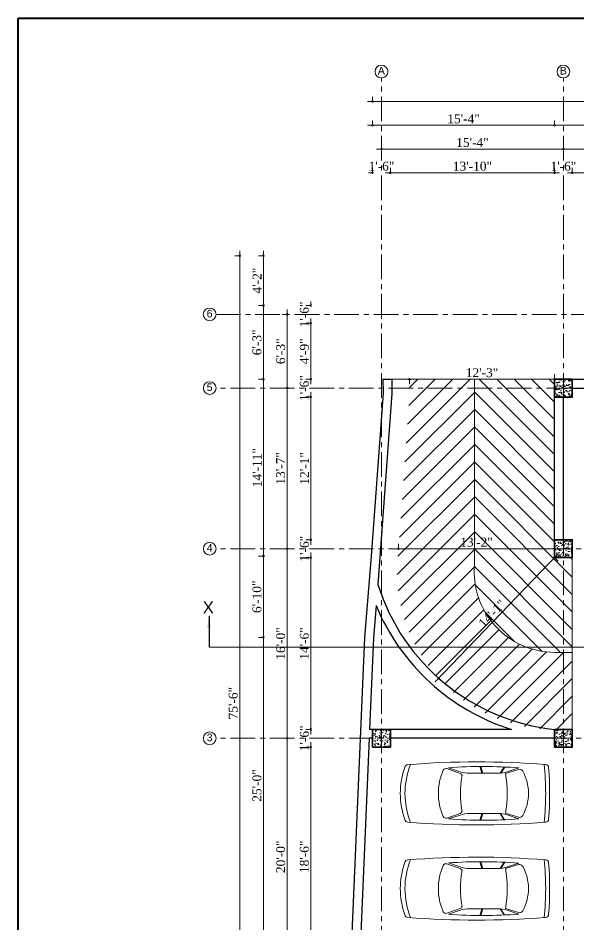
# Model space of a CAD drawing. Header units: inches. Extents: x 5223 to 201172, y -52570 to -12314.
# Drawn here: x 193532 to 194100, y -52070 to -51152 of the extents above; entities that cross this region are included whole.
import ezdxf

# ---------------------------------------------------------------- set-up
doc = ezdxf.new("R2010")
doc.units = ezdxf.units.IN
doc.header["$LTSCALE"] = 20
doc.header["$MEASUREMENT"] = 0
doc.header["$PDMODE"] = 98
doc.linetypes.add('CENTER', pattern=[2, 1.25, -0.25, 0.25, -0.25])
for name, color, linetype, lineweight in [('border', 242, 'Continuous', 40), ('CL', 252, 'CENTER', 5), ('column', 1, 'Continuous', 35), ('D-DIM', 5, 'Continuous', 13), ('Dim', 7, 'Continuous', 9), ('Dimention', 77, 'Continuous', 9), ('ELE 0.9', 252, 'Continuous', 9), ('FIXT', 34, 'Continuous', 5), ('ha', 253, 'Continuous', 5), ('hatch tile', 253, 'Continuous', 0), ('leader lines', 191, 'Continuous', 9), ('stairs', 6, 'Continuous', 9), ('text', 247, 'Continuous', 13), ('Wall', 7, 'Continuous', 30)]:
    doc.layers.add(name, color=color, linetype=linetype, lineweight=lineweight)
doc.styles.get("Standard").update_dxf_attribs({"font": 'ARIALN.TTF'})
doc.styles.add('Times', font='times.ttf')
doc.dimstyles.new('D100', dxfattribs={"dimtxt": 8, "dimasz": 9, "dimexe": 5, "dimexo": 5, "dimgap": 2, "dimtad": 1, "dimdec": 0, "dimzin": 3, "dimdsep": 46, "dimlunit": 4, "dimtxsty": 'Times', "dimblk": 'DOTSMALL', "dimcen": 0.09, "dimdle": 5, "dimaunit": 1, "dimadec": 3, "dimazin": 0, "dimtfac": 1, "dimtdec": 0, "dimtix": 1, "dimtofl": 0, "dimtmove": 1, "dimatfit": 0, "dimfxl": 1, "dimtolj": 1, "dimtzin": 0, "dimarcsym": 0})
doc.dimstyles.get("Standard").update_dxf_attribs({"dimtxt": 12, "dimasz": 9, "dimexe": 6, "dimexo": 12, "dimgap": 0.09, "dimtad": 0, "dimdec": 0, "dimzin": 0, "dimdsep": 46, "dimlunit": 4, "dimtxsty": 'Standard', "dimcen": 3, "dimadec": 0, "dimazin": 0, "dimtfac": 1, "dimtdec": 0, "dimtofl": 0, "dimtmove": 0, "dimatfit": 3, "dimfxl": 1, "dimtolj": 1, "dimtzin": 0, "dimarcsym": 0})

# ---------------------------------------------------------------- blocks, each defined once
blk = doc.blocks.new('COL')
at = {"layer": 'ELE 0.9'}
h = blk.add_hatch(dxfattribs=at)
h.set_pattern_fill('AR-CONC', color=256, style=0)
h.set_pattern_definition([(50, (0, 0), (7.17260183, -0.62752135), [0.75, -8.25]), (355, (0, 0), (-1.38751334, 7.52192134), [0.6, -6.6]), (100.4514, (0.598, -0.052), (5.78509382, 6.89439542), [0.6374019, -7.01142112]), (46.1842, (0, 2), (10.6724105, -1.65519014), [1.125, -12.375]), (96.6356, (0.889, 1.862), (9.34662706, 9.7411787), [0.9561029, -10.51713]), (351.1842, (0, 2), (9.34661945, 9.741186), [0.9, -9.9]), (21, (1, 1.5), (5.96907052, -4.0261889), [0.75, -8.25]), (326, (1, 1.5), (2.43315332, 7.25150045), [0.6, -6.6]), (71.4514, (1.4974, 1.1645), (8.4022263, 3.22530497), [0.6374019, -7.01142112]), (37.5, (0, 0), (0.121598553, 3.32893854), [0, -6.52, 0, -6.7, 0, -6.625]), (7.5, (0, 0), (2.630695374, 3.94411712), [0, -3.82, 0, -6.37, 0, -2.525]), (327.5, (-2.23, 0), (5.33822436, -0.225548717), [0, -2.5, 0, -7.8, 0, -10.35]), (317.5, (-3.23, 0), (5.8318617, 1.00104982), [0, -3.25, 0, -5.18, 0, -7.35])])
h.paths.add_polyline_path([(151149.68, -27522.26), (151149.68, -27540.26), (151167.68, -27540.26), (151167.68, -27522.26)])
at = {"layer": 'column'}
blk.add_lwpolyline([(151149.68, -27522.26), (151167.68, -27522.26), (151167.68, -27540.26)], dxfattribs=at)
blk.add_lwpolyline([(151149.68, -27522.26), (151167.68, -27522.26), (151167.68, -27540.26), (151149.68, -27540.26)], close=True, dxfattribs=at)
blk = doc.blocks.new('mb-xecon4')
for p, q in [((1802, 601), (1404, 743)), ((1804, 651), (1455, 770)), ((2089, 604), (2940, 604)), ((2455, 604), (2392, 809)), ((2488, 604), (2425, 809)), ((3010, 607), (3132, 793)), ((3023, 608), (3144, 793)), ((3166, 599), (3560, 720)), ((3218, 649), (3570, 765)), ((1802, -605), (1404, -747)), ((1804, -655), (1455, -774)), ((2089, -608), (2940, -608)), ((2455, -608), (2392, -813)), ((2488, -608), (2425, -813)), ((3010, -611), (3132, -797)), ((3026, -612), (3146, -796)), ((3166, -603), (3560, -724)), ((3218, -653), (3570, -769))]:
    blk.add_line(p, q)
for centre, radius, start, end in [((231, 770), 98.5, 94.7676, 167.5073), ((2500, -2), 2359, 158.1738, 201.7093), ((2308, -25730), 26679, 85.545, 94.4823), ((-4522, 6), 8903, 354.3356, 5.5832), ((4373, 771), 98.5, 4.3031, 85.2614), ((2380, 0), 2380, 160.5862, 199.4138), ((2872, -2), 1726, 156.1789, 203.8211), ((1374, 659), 88.7, 70.353, 156.1789), ((2482, -12703), 13512, 85.3789, 94.3571), ((1772, 518), 88.7, 349.1015, 70.353), ((2089, 1491), 887, 251.2286, 270), ((2940, 1491), 887, 270, 288.2564), ((147, -2), 3078, 348.7342, 11.2658), ((3593, 614), 111, 28.9569, 107.0145), ((2479, -2), 1383, 331.0431, 28.9569), ((-5871, 0), 10371, 355.6969, 4.3031), ((4469, -2), 2658, 169.1015, 190.8985), ((1772, -521), 88.7, 289.647, 10.8985), ((231, -770), 98.5, 192.4927, 265.2324), ((1374, -663), 88.7, 203.8211, 289.647), ((2482, 12699), 13512, 265.6429, 274.6211), ((2089, -1495), 887, 90, 108.7714), ((2940, -1495), 887, 71.7436, 90), ((3593, -618), 111, 252.9855, 331.0431), ((4373, -771), 98.5, 274.7386, 355.6969), ((2308, 25730), 26679, 265.5177, 274.455)]:
    blk.add_arc(centre, radius, start, end)
blk = doc.blocks.new('car')
at = {"layer": 'FIXT', "lineweight": 0, "xscale": 0.03360000000702712, "yscale": 0.03360000000702712, "zscale": 0.03360000000702712, "rotation": 270}
blk.add_blockref('mb-xecon4', (192901.68, -51417.7), dxfattribs=at)
blk = doc.blocks.new('_DotSmall')
at = {"layer": 'Dimention', "color": 0, "const_width": 0.5}
blk.add_lwpolyline([(-0.0625, 0, 1), (0.0625, 0, 1)], format="xyb", close=True, dxfattribs=at)
blk = doc.blocks.new('*D32')
at = {"layer": 'Defpoints', "color": 0, "transparency": 16777216}
for p in [(193928.71, -51517.2), (194075.58, -51517.34), (194075.58, -51517.34)]:
    blk.add_point(p, dxfattribs=at)
at = {"layer": 'Dim', "color": 0, "lineweight": 5, "transparency": 16777216}
for p, q in [((194075.58, -51517.34), (194075.58, -51512.34)), ((193923.71, -51517.34), (194080.58, -51517.34)), ((193928.71, -51517.34), (193928.71, -51522.34))]:
    blk.add_line(p, q, dxfattribs=at)
at = {"layer": 'Dim', "color": 0, "lineweight": 5, "transparency": 16777216, "xscale": 4, "yscale": 4, "zscale": 4, "rotation": 180}
blk.add_blockref('_DotSmall', (193928.71, -51517.34), dxfattribs=at)
at = {"layer": 'Dim', "color": 0, "lineweight": 5, "transparency": 16777216, "xscale": 4, "yscale": 4, "zscale": 4}
blk.add_blockref('_DotSmall', (194075.58, -51517.34), dxfattribs=at)
at = {"layer": 'Dim', "color": 0, "transparency": 16777216, "insert": (194002.15, -51510.77), "char_height": 9, "attachment_point": 5, "style": 'Times'}
blk.add_mtext('\\A1;12\'-3"', dxfattribs=at)
blk = doc.blocks.new('*D33')
at = {"layer": 'Defpoints', "color": 0, "transparency": 16777216}
for p in [(193917.52, -51688.96), (194075.58, -51688.96), (194075.58, -51688.96)]:
    blk.add_point(p, dxfattribs=at)
at = {"layer": 'Dim', "color": 0, "lineweight": 5, "transparency": 16777216}
for p, q in [((193912.52, -51688.96), (194080.58, -51688.96)), ((193917.52, -51688.96), (193917.52, -51683.96)), ((194075.58, -51688.96), (194075.58, -51683.96))]:
    blk.add_line(p, q, dxfattribs=at)
at = {"layer": 'Dim', "color": 0, "lineweight": 5, "transparency": 16777216, "xscale": 4, "yscale": 4, "zscale": 4, "rotation": 180}
blk.add_blockref('_DotSmall', (193917.52, -51688.96), dxfattribs=at)
at = {"layer": 'Dim', "color": 0, "lineweight": 5, "transparency": 16777216, "xscale": 4, "yscale": 4, "zscale": 4}
blk.add_blockref('_DotSmall', (194075.58, -51688.96), dxfattribs=at)
at = {"layer": 'Dim', "color": 0, "transparency": 16777216, "insert": (193996.55, -51682.38), "char_height": 9, "attachment_point": 5, "style": 'Times'}
blk.add_mtext('\\A1;13\'-2"', dxfattribs=at)
blk = doc.blocks.new('*D34')
at = {"layer": 'Defpoints', "color": 0, "transparency": 16777216}
for p in [(194075.58, -51697.96), (193958.24, -51820.08), (193958.24, -51820.08)]:
    blk.add_point(p, dxfattribs=at)
at = {"layer": 'Dim', "color": 0, "lineweight": 5, "transparency": 16777216}
for p, q in [((194079.04, -51694.36), (193954.78, -51823.68)), ((194075.58, -51697.96), (194079.18, -51701.43)), ((193958.24, -51820.08), (193954.64, -51816.61))]:
    blk.add_line(p, q, dxfattribs=at)
at = {"layer": 'Dim', "color": 0, "lineweight": 5, "transparency": 16777216, "xscale": 4, "yscale": 4, "zscale": 4}
for p, rotation in [((194075.58, -51697.96), 46.14386882343181), ((193958.24, -51820.08), 226.1438688234318)]:
    blk.add_blockref('_DotSmall', p, dxfattribs=dict(at, rotation=rotation))
at = {"layer": 'Dim', "color": 0, "transparency": 16777216, "insert": (194012.22, -51754.52), "char_height": 9, "attachment_point": 5, "rotation": 46.14387, "style": 'Times'}
blk.add_mtext('\\A1;14\'-1"', dxfattribs=at)
blk = doc.blocks.new('*D321')
at = {"layer": 'Defpoints', "color": 0, "transparency": 16777216}
for p in [(193891.33, -51236.26), (195147.14, -51236.26), (195147.14, -51236.26)]:
    blk.add_point(p, dxfattribs=at)
at = {"layer": 'Dim', "color": 0, "lineweight": 5, "transparency": 16777216}
for p, q in [((193886.33, -51236.26), (195152.14, -51236.26)), ((193891.33, -51236.26), (193891.33, -51231.26)), ((195147.14, -51236.26), (195147.14, -51231.26))]:
    blk.add_line(p, q, dxfattribs=at)
at = {"layer": 'Dim', "color": 0, "lineweight": 5, "transparency": 16777216, "xscale": 4, "yscale": 4, "zscale": 4, "rotation": 180}
blk.add_blockref('_DotSmall', (193891.33, -51236.26), dxfattribs=at)
at = {"layer": 'Dim', "color": 0, "lineweight": 5, "transparency": 16777216, "xscale": 4, "yscale": 4, "zscale": 4}
blk.add_blockref('_DotSmall', (195147.14, -51236.26), dxfattribs=at)
at = {"layer": 'Dim', "color": 0, "transparency": 16777216, "insert": (194519.24, -51229.68), "char_height": 9, "attachment_point": 5, "style": 'Times'}
blk.add_mtext('\\A1;104\'-8"', dxfattribs=at)
blk = doc.blocks.new('*D322')
at = {"layer": 'Defpoints', "color": 0, "transparency": 16777216}
for p in [(193756.85, -51392.26), (193756.85, -52298.46), (193756.85, -52298.46)]:
    blk.add_point(p, dxfattribs=at)
at = {"layer": 'Dim', "color": 0, "lineweight": 5, "transparency": 16777216}
for p, q in [((193756.85, -51392.26), (193751.85, -51392.26)), ((193756.85, -51387.26), (193756.85, -52303.46)), ((193756.85, -52298.46), (193751.85, -52298.46))]:
    blk.add_line(p, q, dxfattribs=at)
at = {"layer": 'Dim', "color": 0, "lineweight": 5, "transparency": 16777216, "xscale": 4, "yscale": 4, "zscale": 4}
for p, rotation in [((193756.85, -51392.26), 90), ((193756.85, -52298.46), 270)]:
    blk.add_blockref('_DotSmall', p, dxfattribs=dict(at, rotation=rotation))
at = {"layer": 'Dim', "color": 0, "transparency": 16777216, "insert": (193750.26, -51845.36), "char_height": 9, "attachment_point": 5, "rotation": 90, "style": 'Times'}
blk.add_mtext('\\A1;75\'-6"', dxfattribs=at)
blk = doc.blocks.new('*D273')
at = {"layer": 'Defpoints', "color": 0, "transparency": 16777216}
for p in [(194075.58, -51308.26), (194093.58, -51308.26), (194093.58, -51308.26)]:
    blk.add_point(p, dxfattribs=at)
at = {"layer": 'Dim', "color": 0, "lineweight": 5, "transparency": 16777216}
for p, q in [((194075.58, -51308.26), (194075.58, -51303.26)), ((194093.58, -51308.26), (194093.58, -51303.26)), ((194075.58, -51308.26), (194071.58, -51308.26)), ((194093.58, -51308.26), (194097.58, -51308.26))]:
    blk.add_line(p, q, dxfattribs=at)
at = {"layer": 'Dim', "color": 0, "lineweight": 5, "transparency": 16777216, "xscale": 4, "yscale": 4, "zscale": 4}
blk.add_blockref('_DotSmall', (194075.58, -51308.26), dxfattribs=at)
at = {"layer": 'Dim', "color": 0, "lineweight": 5, "transparency": 16777216, "xscale": 4, "yscale": 4, "zscale": 4, "rotation": 180}
blk.add_blockref('_DotSmall', (194093.58, -51308.26), dxfattribs=at)
at = {"layer": 'Dim', "color": 0, "transparency": 16777216, "insert": (194084.58, -51301.68), "char_height": 9, "attachment_point": 5, "style": 'Times'}
blk.add_mtext('\\A1;1\'-6"', dxfattribs=at)
blk = doc.blocks.new('*D274')
at = {"layer": 'Defpoints', "color": 0, "transparency": 16777216}
for p in [(194093.58, -51308.26), (194255.58, -51308.26), (194255.58, -51308.26)]:
    blk.add_point(p, dxfattribs=at)
at = {"layer": 'Dim', "color": 0, "lineweight": 5, "transparency": 16777216}
for p, q in [((194093.58, -51308.26), (194093.58, -51303.26)), ((194255.58, -51308.26), (194255.58, -51303.26)), ((194088.58, -51308.26), (194260.58, -51308.26))]:
    blk.add_line(p, q, dxfattribs=at)
at = {"layer": 'Dim', "color": 0, "lineweight": 5, "transparency": 16777216, "xscale": 4, "yscale": 4, "zscale": 4, "rotation": 180}
blk.add_blockref('_DotSmall', (194093.58, -51308.26), dxfattribs=at)
at = {"layer": 'Dim', "color": 0, "lineweight": 5, "transparency": 16777216, "xscale": 4, "yscale": 4, "zscale": 4}
blk.add_blockref('_DotSmall', (194255.58, -51308.26), dxfattribs=at)
at = {"layer": 'Dim', "color": 0, "transparency": 16777216, "insert": (194174.58, -51301.68), "char_height": 9, "attachment_point": 5, "style": 'Times'}
blk.add_mtext('\\A1;13\'-6"', dxfattribs=at)
blk = doc.blocks.new('*D282')
at = {"layer": 'Defpoints', "color": 0, "transparency": 16777216}
for p in [(194084.58, -51284.26), (194264.54, -51284.26), (194264.54, -51284.26)]:
    blk.add_point(p, dxfattribs=at)
at = {"layer": 'Dim', "color": 0, "lineweight": 5, "transparency": 16777216}
for p, q in [((194079.58, -51284.26), (194269.54, -51284.26)), ((194084.58, -51284.26), (194084.58, -51279.26)), ((194264.54, -51284.26), (194264.54, -51279.26))]:
    blk.add_line(p, q, dxfattribs=at)
at = {"layer": 'Dim', "color": 0, "lineweight": 5, "transparency": 16777216, "xscale": 4, "yscale": 4, "zscale": 4, "rotation": 180}
blk.add_blockref('_DotSmall', (194084.58, -51284.26), dxfattribs=at)
at = {"layer": 'Dim', "color": 0, "lineweight": 5, "transparency": 16777216, "xscale": 4, "yscale": 4, "zscale": 4}
blk.add_blockref('_DotSmall', (194264.54, -51284.26), dxfattribs=at)
at = {"layer": 'Dim', "color": 0, "transparency": 16777216, "insert": (194174.56, -51277.68), "char_height": 9, "attachment_point": 5, "style": 'Times'}
blk.add_mtext('\\A1;15\'-0"', dxfattribs=at)
blk = doc.blocks.new('*D286')
at = {"layer": 'Defpoints', "color": 0, "transparency": 16777216}
for p in [(193891.33, -51260.26), (194075.58, -51260.26), (194075.58, -51260.26)]:
    blk.add_point(p, dxfattribs=at)
at = {"layer": 'Dim', "color": 0, "lineweight": 5, "transparency": 16777216}
for p, q in [((193891.33, -51260.26), (193891.33, -51255.26)), ((194075.58, -51260.26), (194075.58, -51255.26)), ((193886.33, -51260.26), (194080.58, -51260.26))]:
    blk.add_line(p, q, dxfattribs=at)
at = {"layer": 'Dim', "color": 0, "lineweight": 5, "transparency": 16777216, "xscale": 4, "yscale": 4, "zscale": 4, "rotation": 180}
blk.add_blockref('_DotSmall', (193891.33, -51260.26), dxfattribs=at)
at = {"layer": 'Dim', "color": 0, "lineweight": 5, "transparency": 16777216, "xscale": 4, "yscale": 4, "zscale": 4}
blk.add_blockref('_DotSmall', (194075.58, -51260.26), dxfattribs=at)
at = {"layer": 'Dim', "color": 0, "transparency": 16777216, "insert": (193983.45, -51253.68), "char_height": 9, "attachment_point": 5, "style": 'Times'}
blk.add_mtext('\\A1;15\'-4"', dxfattribs=at)
blk = doc.blocks.new('*D287')
at = {"layer": 'Defpoints', "color": 0, "transparency": 16777216}
for p in [(194075.58, -51260.26), (194459.58, -51260.26), (194459.58, -51260.26)]:
    blk.add_point(p, dxfattribs=at)
at = {"layer": 'Dim', "color": 0, "lineweight": 5, "transparency": 16777216}
for p, q in [((194075.58, -51260.26), (194075.58, -51255.26)), ((194459.58, -51260.26), (194459.58, -51255.26)), ((194070.58, -51260.26), (194464.58, -51260.26))]:
    blk.add_line(p, q, dxfattribs=at)
at = {"layer": 'Dim', "color": 0, "lineweight": 5, "transparency": 16777216, "xscale": 4, "yscale": 4, "zscale": 4, "rotation": 180}
blk.add_blockref('_DotSmall', (194075.58, -51260.26), dxfattribs=at)
at = {"layer": 'Dim', "color": 0, "lineweight": 5, "transparency": 16777216, "xscale": 4, "yscale": 4, "zscale": 4}
blk.add_blockref('_DotSmall', (194459.58, -51260.26), dxfattribs=at)
at = {"layer": 'Dim', "color": 0, "transparency": 16777216, "insert": (194267.58, -51253.68), "char_height": 9, "attachment_point": 5, "style": 'Times'}
blk.add_mtext('\\A1;32\'-0"', dxfattribs=at)
blk = doc.blocks.new('*D292')
at = {"layer": 'Defpoints', "color": 0, "transparency": 16777216}
for p in [(193828.85, -51889.96), (193828.85, -51889.96), (193828.85, -52111.96)]:
    blk.add_point(p, dxfattribs=at)
at = {"layer": 'Dim', "color": 0, "lineweight": 5, "transparency": 16777216}
for p, q in [((193828.85, -51889.96), (193823.85, -51889.96)), ((193828.85, -52116.96), (193828.85, -51884.96)), ((193828.85, -52111.96), (193823.85, -52111.96))]:
    blk.add_line(p, q, dxfattribs=at)
at = {"layer": 'Dim', "color": 0, "lineweight": 5, "transparency": 16777216, "xscale": 4, "yscale": 4, "zscale": 4}
for p, rotation in [((193828.85, -51889.96), 90), ((193828.85, -52111.96), 270)]:
    blk.add_blockref('_DotSmall', p, dxfattribs=dict(at, rotation=rotation))
at = {"layer": 'Dim', "color": 0, "transparency": 16777216, "insert": (193822.28, -52000.96), "char_height": 9, "attachment_point": 5, "rotation": 90, "style": 'Times'}
blk.add_mtext('\\A1;18\'-6"', dxfattribs=at)
blk = doc.blocks.new('*D293')
at = {"layer": 'Defpoints', "color": 0, "transparency": 16777216}
for p in [(193828.85, -51871.96), (193828.85, -51871.96), (193828.85, -51889.96)]:
    blk.add_point(p, dxfattribs=at)
at = {"layer": 'Dim', "color": 0, "lineweight": 5, "transparency": 16777216}
for p, q in [((193828.85, -51871.96), (193823.85, -51871.96)), ((193828.85, -51871.96), (193828.85, -51867.96)), ((193828.85, -51889.96), (193823.85, -51889.96)), ((193828.85, -51889.96), (193828.85, -51893.96))]:
    blk.add_line(p, q, dxfattribs=at)
at = {"layer": 'Dim', "color": 0, "lineweight": 5, "transparency": 16777216, "xscale": 4, "yscale": 4, "zscale": 4}
for p, rotation in [((193828.85, -51871.96), 270), ((193828.85, -51889.96), 90)]:
    blk.add_blockref('_DotSmall', p, dxfattribs=dict(at, rotation=rotation))
at = {"layer": 'Dim', "color": 0, "transparency": 16777216, "insert": (193822.28, -51880.96), "char_height": 9, "attachment_point": 5, "rotation": 90, "style": 'Times'}
blk.add_mtext('\\A1;1\'-6"', dxfattribs=at)
blk = doc.blocks.new('*D294')
at = {"layer": 'Defpoints', "color": 0, "transparency": 16777216}
for p in [(193828.85, -51697.96), (193828.85, -51697.96), (193828.85, -51871.96)]:
    blk.add_point(p, dxfattribs=at)
at = {"layer": 'Dim', "color": 0, "lineweight": 5, "transparency": 16777216}
for p, q in [((193828.85, -51697.96), (193823.85, -51697.96)), ((193828.85, -51876.96), (193828.85, -51692.96)), ((193828.85, -51871.96), (193823.85, -51871.96))]:
    blk.add_line(p, q, dxfattribs=at)
at = {"layer": 'Dim', "color": 0, "lineweight": 5, "transparency": 16777216, "xscale": 4, "yscale": 4, "zscale": 4}
for p, rotation in [((193828.85, -51697.96), 90), ((193828.85, -51871.96), 270)]:
    blk.add_blockref('_DotSmall', p, dxfattribs=dict(at, rotation=rotation))
at = {"layer": 'Dim', "color": 0, "transparency": 16777216, "insert": (193822.28, -51784.96), "char_height": 9, "attachment_point": 5, "rotation": 90, "style": 'Times'}
blk.add_mtext('\\A1;14\'-6"', dxfattribs=at)
blk = doc.blocks.new('*D295')
at = {"layer": 'Defpoints', "color": 0, "transparency": 16777216}
for p in [(193828.85, -51679.96), (193828.85, -51679.96), (193828.85, -51697.96)]:
    blk.add_point(p, dxfattribs=at)
at = {"layer": 'Dim', "color": 0, "lineweight": 5, "transparency": 16777216}
for p, q in [((193828.85, -51679.96), (193828.85, -51675.96)), ((193828.85, -51679.96), (193823.85, -51679.96)), ((193828.85, -51697.96), (193823.85, -51697.96)), ((193828.85, -51697.96), (193828.85, -51701.96))]:
    blk.add_line(p, q, dxfattribs=at)
at = {"layer": 'Dim', "color": 0, "lineweight": 5, "transparency": 16777216, "xscale": 4, "yscale": 4, "zscale": 4}
for p, rotation in [((193828.85, -51679.96), 270), ((193828.85, -51697.96), 90)]:
    blk.add_blockref('_DotSmall', p, dxfattribs=dict(at, rotation=rotation))
at = {"layer": 'Dim', "color": 0, "transparency": 16777216, "insert": (193822.28, -51688.96), "char_height": 9, "attachment_point": 5, "rotation": 90, "style": 'Times'}
blk.add_mtext('\\A1;1\'-6"', dxfattribs=at)
blk = doc.blocks.new('*D296')
at = {"layer": 'Defpoints', "color": 0, "transparency": 16777216}
for p in [(193828.85, -51535.34), (193828.85, -51535.34), (193828.85, -51679.96)]:
    blk.add_point(p, dxfattribs=at)
at = {"layer": 'Dim', "color": 0, "lineweight": 5, "transparency": 16777216}
for p, q in [((193828.85, -51684.96), (193828.85, -51530.34)), ((193828.85, -51535.34), (193823.85, -51535.34)), ((193828.85, -51679.96), (193823.85, -51679.96))]:
    blk.add_line(p, q, dxfattribs=at)
at = {"layer": 'Dim', "color": 0, "lineweight": 5, "transparency": 16777216, "xscale": 4, "yscale": 4, "zscale": 4}
for p, rotation in [((193828.85, -51535.34), 90), ((193828.85, -51679.96), 270)]:
    blk.add_blockref('_DotSmall', p, dxfattribs=dict(at, rotation=rotation))
at = {"layer": 'Dim', "color": 0, "transparency": 16777216, "insert": (193822.35, -51607.65), "char_height": 9, "attachment_point": 5, "rotation": 90, "style": 'Times'}
blk.add_mtext('\\A1;12\'-1"', dxfattribs=at)
blk = doc.blocks.new('*D297')
at = {"layer": 'Defpoints', "color": 0, "transparency": 16777216}
for p in [(193828.85, -51517.34), (193828.85, -51517.34), (193828.85, -51535.34)]:
    blk.add_point(p, dxfattribs=at)
at = {"layer": 'Dim', "color": 0, "lineweight": 5, "transparency": 16777216}
for p, q in [((193828.85, -51517.34), (193828.85, -51513.34)), ((193828.85, -51517.34), (193823.85, -51517.34)), ((193828.85, -51535.34), (193823.85, -51535.34)), ((193828.85, -51535.34), (193828.85, -51539.34))]:
    blk.add_line(p, q, dxfattribs=at)
at = {"layer": 'Dim', "color": 0, "lineweight": 5, "transparency": 16777216, "xscale": 4, "yscale": 4, "zscale": 4}
for p, rotation in [((193828.85, -51517.34), 270), ((193828.85, -51535.34), 90)]:
    blk.add_blockref('_DotSmall', p, dxfattribs=dict(at, rotation=rotation))
at = {"layer": 'Dim', "color": 0, "transparency": 16777216, "insert": (193822.28, -51526.34), "char_height": 9, "attachment_point": 5, "rotation": 90, "style": 'Times'}
blk.add_mtext('\\A1;1\'-6"', dxfattribs=at)
blk = doc.blocks.new('*D298')
at = {"layer": 'Defpoints', "color": 0, "transparency": 16777216}
for p in [(193828.85, -51460.72), (193828.85, -51460.72), (193828.85, -51517.34)]:
    blk.add_point(p, dxfattribs=at)
at = {"layer": 'Dim', "color": 0, "lineweight": 5, "transparency": 16777216}
for p, q in [((193828.85, -51522.34), (193828.85, -51455.72)), ((193828.85, -51460.72), (193823.85, -51460.72)), ((193828.85, -51517.34), (193823.85, -51517.34))]:
    blk.add_line(p, q, dxfattribs=at)
at = {"layer": 'Dim', "color": 0, "lineweight": 5, "transparency": 16777216, "xscale": 4, "yscale": 4, "zscale": 4}
for p, rotation in [((193828.85, -51460.72), 90), ((193828.85, -51517.34), 270)]:
    blk.add_blockref('_DotSmall', p, dxfattribs=dict(at, rotation=rotation))
at = {"layer": 'Dim', "color": 0, "transparency": 16777216, "insert": (193822.26, -51489.03), "char_height": 9, "attachment_point": 5, "rotation": 90, "style": 'Times'}
blk.add_mtext('\\A1;4\'-9"', dxfattribs=at)
blk = doc.blocks.new('*D299')
at = {"layer": 'Defpoints', "color": 0, "transparency": 16777216}
for p in [(193828.85, -51442.72), (193828.85, -51442.72), (193828.85, -51460.72)]:
    blk.add_point(p, dxfattribs=at)
at = {"layer": 'Dim', "color": 0, "lineweight": 5, "transparency": 16777216}
for p, q in [((193828.85, -51442.72), (193828.85, -51438.72)), ((193828.85, -51442.72), (193823.85, -51442.72)), ((193828.85, -51460.72), (193823.85, -51460.72)), ((193828.85, -51460.72), (193828.85, -51464.72))]:
    blk.add_line(p, q, dxfattribs=at)
at = {"layer": 'Dim', "color": 0, "lineweight": 5, "transparency": 16777216, "xscale": 4, "yscale": 4, "zscale": 4}
for p, rotation in [((193828.85, -51442.72), 270), ((193828.85, -51460.72), 90)]:
    blk.add_blockref('_DotSmall', p, dxfattribs=dict(at, rotation=rotation))
at = {"layer": 'Dim', "color": 0, "transparency": 16777216, "insert": (193822.28, -51451.72), "char_height": 9, "attachment_point": 5, "rotation": 90, "style": 'Times'}
blk.add_mtext('\\A1;1\'-6"', dxfattribs=at)
blk = doc.blocks.new('*D300')
at = {"layer": 'Defpoints', "color": 0, "transparency": 16777216}
for p in [(193804.85, -51451.72), (193804.85, -51526.34), (193804.85, -51526.34)]:
    blk.add_point(p, dxfattribs=at)
at = {"layer": 'Dim', "color": 0, "lineweight": 5, "transparency": 16777216}
for p, q in [((193804.85, -51446.72), (193804.85, -51531.34)), ((193804.85, -51451.72), (193799.85, -51451.72)), ((193804.85, -51526.34), (193799.85, -51526.34))]:
    blk.add_line(p, q, dxfattribs=at)
at = {"layer": 'Dim', "color": 0, "lineweight": 5, "transparency": 16777216, "xscale": 4, "yscale": 4, "zscale": 4}
for p, rotation in [((193804.85, -51451.72), 90), ((193804.85, -51526.34), 270)]:
    blk.add_blockref('_DotSmall', p, dxfattribs=dict(at, rotation=rotation))
at = {"layer": 'Dim', "color": 0, "transparency": 16777216, "insert": (193798.28, -51489.03), "char_height": 9, "attachment_point": 5, "rotation": 90, "style": 'Times'}
blk.add_mtext('\\A1;6\'-3"', dxfattribs=at)
blk = doc.blocks.new('*D301')
at = {"layer": 'Defpoints', "color": 0, "transparency": 16777216}
for p in [(193804.85, -51526.34), (193804.85, -51688.96), (193804.85, -51688.96)]:
    blk.add_point(p, dxfattribs=at)
at = {"layer": 'Dim', "color": 0, "lineweight": 5, "transparency": 16777216}
for p, q in [((193804.85, -51521.34), (193804.85, -51693.96)), ((193804.85, -51526.34), (193799.85, -51526.34)), ((193804.85, -51688.96), (193799.85, -51688.96))]:
    blk.add_line(p, q, dxfattribs=at)
at = {"layer": 'Dim', "color": 0, "lineweight": 5, "transparency": 16777216, "xscale": 4, "yscale": 4, "zscale": 4}
for p, rotation in [((193804.85, -51526.34), 90), ((193804.85, -51688.96), 270)]:
    blk.add_blockref('_DotSmall', p, dxfattribs=dict(at, rotation=rotation))
at = {"layer": 'Dim', "color": 0, "transparency": 16777216, "insert": (193798.26, -51607.65), "char_height": 9, "attachment_point": 5, "rotation": 90, "style": 'Times'}
blk.add_mtext('\\A1;13\'-7"', dxfattribs=at)
blk = doc.blocks.new('*D302')
at = {"layer": 'Defpoints', "color": 0, "transparency": 16777216}
for p in [(193804.85, -51688.96), (193804.85, -51880.96), (193804.85, -51880.96)]:
    blk.add_point(p, dxfattribs=at)
at = {"layer": 'Dim', "color": 0, "lineweight": 5, "transparency": 16777216}
for p, q in [((193804.85, -51688.96), (193799.85, -51688.96)), ((193804.85, -51683.96), (193804.85, -51885.96)), ((193804.85, -51880.96), (193799.85, -51880.96))]:
    blk.add_line(p, q, dxfattribs=at)
at = {"layer": 'Dim', "color": 0, "lineweight": 5, "transparency": 16777216, "xscale": 4, "yscale": 4, "zscale": 4}
for p, rotation in [((193804.85, -51688.96), 90), ((193804.85, -51880.96), 270)]:
    blk.add_blockref('_DotSmall', p, dxfattribs=dict(at, rotation=rotation))
at = {"layer": 'Dim', "color": 0, "transparency": 16777216, "insert": (193798.28, -51784.96), "char_height": 9, "attachment_point": 5, "rotation": 90, "style": 'Times'}
blk.add_mtext('\\A1;16\'-0"', dxfattribs=at)
blk = doc.blocks.new('*D303')
at = {"layer": 'Defpoints', "color": 0, "transparency": 16777216}
for p in [(193804.85, -51880.96), (193804.85, -52120.96), (193804.85, -52120.96)]:
    blk.add_point(p, dxfattribs=at)
at = {"layer": 'Dim', "color": 0, "lineweight": 5, "transparency": 16777216}
for p, q in [((193804.85, -51880.96), (193799.85, -51880.96)), ((193804.85, -51875.96), (193804.85, -52125.96)), ((193804.85, -52120.96), (193799.85, -52120.96))]:
    blk.add_line(p, q, dxfattribs=at)
at = {"layer": 'Dim', "color": 0, "lineweight": 5, "transparency": 16777216, "xscale": 4, "yscale": 4, "zscale": 4}
for p, rotation in [((193804.85, -51880.96), 90), ((193804.85, -52120.96), 270)]:
    blk.add_blockref('_DotSmall', p, dxfattribs=dict(at, rotation=rotation))
at = {"layer": 'Dim', "color": 0, "transparency": 16777216, "insert": (193798.28, -52000.96), "char_height": 9, "attachment_point": 5, "rotation": 90, "style": 'Times'}
blk.add_mtext('\\A1;20\'-0"', dxfattribs=at)
blk = doc.blocks.new('*D307')
at = {"layer": 'Defpoints', "color": 0, "transparency": 16777216}
for p in [(193780.85, -51778.75), (193780.85, -51778.75), (193780.85, -52078.67)]:
    blk.add_point(p, dxfattribs=at)
at = {"layer": 'Dim', "color": 0, "lineweight": 5, "transparency": 16777216}
for p, q in [((193780.85, -51778.75), (193775.85, -51778.75)), ((193780.85, -52083.67), (193780.85, -51773.75)), ((193780.85, -52078.67), (193775.85, -52078.67))]:
    blk.add_line(p, q, dxfattribs=at)
at = {"layer": 'Dim', "color": 0, "lineweight": 5, "transparency": 16777216, "xscale": 4, "yscale": 4, "zscale": 4}
for p, rotation in [((193780.85, -51778.75), 90), ((193780.85, -52078.67), 270)]:
    blk.add_blockref('_DotSmall', p, dxfattribs=dict(at, rotation=rotation))
at = {"layer": 'Dim', "color": 0, "transparency": 16777216, "insert": (193774.28, -51928.71), "char_height": 9, "attachment_point": 5, "rotation": 90, "style": 'Times'}
blk.add_mtext('\\A1;25\'-0"', dxfattribs=at)
blk = doc.blocks.new('*D308')
at = {"layer": 'Defpoints', "color": 0, "transparency": 16777216}
for p in [(193780.85, -51696.52), (193780.85, -51696.52), (193780.85, -51778.75)]:
    blk.add_point(p, dxfattribs=at)
at = {"layer": 'Dim', "color": 0, "lineweight": 5, "transparency": 16777216}
for p, q in [((193780.85, -51696.52), (193775.85, -51696.52)), ((193780.85, -51783.75), (193780.85, -51691.52)), ((193780.85, -51778.75), (193775.85, -51778.75))]:
    blk.add_line(p, q, dxfattribs=at)
at = {"layer": 'Dim', "color": 0, "lineweight": 5, "transparency": 16777216, "xscale": 4, "yscale": 4, "zscale": 4}
for p, rotation in [((193780.85, -51696.52), 90), ((193780.85, -51778.75), 270)]:
    blk.add_blockref('_DotSmall', p, dxfattribs=dict(at, rotation=rotation))
at = {"layer": 'Dim', "color": 0, "transparency": 16777216, "insert": (193774.28, -51737.63), "char_height": 9, "attachment_point": 5, "rotation": 90, "style": 'Times'}
blk.add_mtext('\\A1;6\'-10"', dxfattribs=at)
blk = doc.blocks.new('*D309')
at = {"layer": 'Defpoints', "color": 0, "transparency": 16777216}
for p in [(193780.85, -51517.34), (193780.85, -51517.34), (193780.85, -51696.52)]:
    blk.add_point(p, dxfattribs=at)
at = {"layer": 'Dim', "color": 0, "lineweight": 5, "transparency": 16777216}
for p, q in [((193780.85, -51701.52), (193780.85, -51512.34)), ((193780.85, -51517.34), (193775.85, -51517.34)), ((193780.85, -51696.52), (193775.85, -51696.52))]:
    blk.add_line(p, q, dxfattribs=at)
at = {"layer": 'Dim', "color": 0, "lineweight": 5, "transparency": 16777216, "xscale": 4, "yscale": 4, "zscale": 4}
for p, rotation in [((193780.85, -51517.34), 90), ((193780.85, -51696.52), 270)]:
    blk.add_blockref('_DotSmall', p, dxfattribs=dict(at, rotation=rotation))
at = {"layer": 'Dim', "color": 0, "transparency": 16777216, "insert": (193774.35, -51606.93), "char_height": 9, "attachment_point": 5, "rotation": 90, "style": 'Times'}
blk.add_mtext('\\A1;14\'-11"', dxfattribs=at)
blk = doc.blocks.new('*D310')
at = {"layer": 'Defpoints', "color": 0, "transparency": 16777216}
for p in [(193780.85, -51442.72), (193780.85, -51442.72), (193780.85, -51517.34)]:
    blk.add_point(p, dxfattribs=at)
at = {"layer": 'Dim', "color": 0, "lineweight": 5, "transparency": 16777216}
for p, q in [((193780.85, -51522.34), (193780.85, -51437.72)), ((193780.85, -51442.72), (193775.85, -51442.72)), ((193780.85, -51517.34), (193775.85, -51517.34))]:
    blk.add_line(p, q, dxfattribs=at)
at = {"layer": 'Dim', "color": 0, "lineweight": 5, "transparency": 16777216, "xscale": 4, "yscale": 4, "zscale": 4}
for p, rotation in [((193780.85, -51442.72), 90), ((193780.85, -51517.34), 270)]:
    blk.add_blockref('_DotSmall', p, dxfattribs=dict(at, rotation=rotation))
at = {"layer": 'Dim', "color": 0, "transparency": 16777216, "insert": (193774.28, -51480.03), "char_height": 9, "attachment_point": 5, "rotation": 90, "style": 'Times'}
blk.add_mtext('\\A1;6\'-3"', dxfattribs=at)
blk = doc.blocks.new('*D311')
at = {"layer": 'Defpoints', "color": 0, "transparency": 16777216}
for p in [(193780.85, -51392.26), (193780.85, -51392.26), (193780.85, -51442.72)]:
    blk.add_point(p, dxfattribs=at)
at = {"layer": 'Dim', "color": 0, "lineweight": 5, "transparency": 16777216}
for p, q in [((193780.85, -51392.26), (193775.85, -51392.26)), ((193780.85, -51447.72), (193780.85, -51387.26)), ((193780.85, -51442.72), (193775.85, -51442.72))]:
    blk.add_line(p, q, dxfattribs=at)
at = {"layer": 'Dim', "color": 0, "lineweight": 5, "transparency": 16777216, "xscale": 4, "yscale": 4, "zscale": 4}
for p, rotation in [((193780.85, -51392.26), 90), ((193780.85, -51442.72), 270)]:
    blk.add_blockref('_DotSmall', p, dxfattribs=dict(at, rotation=rotation))
at = {"layer": 'Dim', "color": 0, "transparency": 16777216, "insert": (193774.35, -51417.49), "char_height": 9, "attachment_point": 5, "rotation": 90, "style": 'Times'}
blk.add_mtext('\\A1;4\'-2"', dxfattribs=at)
blk = doc.blocks.new('*D332')
at = {"layer": 'Defpoints', "color": 0, "transparency": 16777216}
for p in [(193909.33, -51308.26), (193909.33, -51308.26), (194075.58, -51308.26)]:
    blk.add_point(p, dxfattribs=at)
at = {"layer": 'Dim', "color": 0, "lineweight": 5, "transparency": 16777216}
for p, q in [((193909.33, -51308.26), (193909.33, -51303.26)), ((194075.58, -51308.26), (194075.58, -51303.26)), ((194080.58, -51308.26), (193904.33, -51308.26))]:
    blk.add_line(p, q, dxfattribs=at)
at = {"layer": 'Dim', "color": 0, "lineweight": 5, "transparency": 16777216, "xscale": 4, "yscale": 4, "zscale": 4, "rotation": 180}
blk.add_blockref('_DotSmall', (193909.33, -51308.26), dxfattribs=at)
at = {"layer": 'Dim', "color": 0, "lineweight": 5, "transparency": 16777216, "xscale": 4, "yscale": 4, "zscale": 4}
blk.add_blockref('_DotSmall', (194075.58, -51308.26), dxfattribs=at)
at = {"layer": 'Dim', "color": 0, "transparency": 16777216, "insert": (193992.45, -51301.68), "char_height": 9, "attachment_point": 5, "style": 'Times'}
blk.add_mtext('\\A1;13\'-10"', dxfattribs=at)
blk = doc.blocks.new('*D333')
at = {"layer": 'Defpoints', "color": 0, "transparency": 16777216}
for p in [(193891.33, -51308.26), (193891.33, -51308.26), (193909.33, -51308.26)]:
    blk.add_point(p, dxfattribs=at)
at = {"layer": 'Dim', "color": 0, "lineweight": 5, "transparency": 16777216}
for p, q in [((193891.33, -51308.26), (193891.33, -51303.26)), ((193909.33, -51308.26), (193909.33, -51303.26)), ((193891.33, -51308.26), (193887.33, -51308.26)), ((193909.33, -51308.26), (193913.33, -51308.26))]:
    blk.add_line(p, q, dxfattribs=at)
at = {"layer": 'Dim', "color": 0, "lineweight": 5, "transparency": 16777216, "xscale": 4, "yscale": 4, "zscale": 4}
blk.add_blockref('_DotSmall', (193891.33, -51308.26), dxfattribs=at)
at = {"layer": 'Dim', "color": 0, "lineweight": 5, "transparency": 16777216, "xscale": 4, "yscale": 4, "zscale": 4, "rotation": 180}
blk.add_blockref('_DotSmall', (193909.33, -51308.26), dxfattribs=at)
at = {"layer": 'Dim', "color": 0, "transparency": 16777216, "insert": (193900.33, -51301.68), "char_height": 9, "attachment_point": 5, "style": 'Times'}
blk.add_mtext('\\A1;1\'-6"', dxfattribs=at)
blk = doc.blocks.new('*D334')
at = {"layer": 'Defpoints', "color": 0, "transparency": 16777216}
for p in [(193900.33, -51284.26), (193900.33, -51284.26), (194084.58, -51284.26)]:
    blk.add_point(p, dxfattribs=at)
at = {"layer": 'Dim', "color": 0, "lineweight": 5, "transparency": 16777216}
for p, q in [((194089.58, -51284.26), (193895.33, -51284.26)), ((193900.33, -51284.26), (193900.33, -51279.26)), ((194084.58, -51284.26), (194084.58, -51279.26))]:
    blk.add_line(p, q, dxfattribs=at)
at = {"layer": 'Dim', "color": 0, "lineweight": 5, "transparency": 16777216, "xscale": 4, "yscale": 4, "zscale": 4, "rotation": 180}
blk.add_blockref('_DotSmall', (193900.33, -51284.26), dxfattribs=at)
at = {"layer": 'Dim', "color": 0, "lineweight": 5, "transparency": 16777216, "xscale": 4, "yscale": 4, "zscale": 4}
blk.add_blockref('_DotSmall', (194084.58, -51284.26), dxfattribs=at)
at = {"layer": 'Dim', "color": 0, "transparency": 16777216, "insert": (193992.45, -51277.68), "char_height": 9, "attachment_point": 5, "style": 'Times'}
blk.add_mtext('\\A1;15\'-4"', dxfattribs=at)

msp = doc.modelspace()

# ---------------------------------------------------------------- hatches: boundary and pattern name
at = {"layer": 'ha'}
h = msp.add_hatch(dxfattribs=at)
h.set_pattern_fill('ANSI31', color=256, scale=100, style=0)
h.paths.add_polyline_path([(193994.47, -51517.34), (193928.72, -51517.34), (193928.95, -51532.27), (193921.02, -51645.33), (193916.66, -51699.59, 0.435915), (194075.58, -51871.96), (194093.58, -51871.96), (194093.58, -51793.96), (194075.88, -51793.96, -0.437606), (193994.47, -51705.15)])
h = msp.add_hatch(dxfattribs=at)
h.set_pattern_fill('ANSI31', color=256, scale=100, angle=90, style=0)
h.paths.add_polyline_path([(193994.47, -51705.15, 0.437606), (194075.88, -51793.96), (194093.58, -51793.96), (194093.58, -51697.96), (194075.58, -51697.96), (194075.58, -51679.96), (194075.58, -51535.34), (194075.58, -51535.34), (194075.58, -51517.34), (193994.47, -51517.34)])

# ---------------------------------------------------------------- linework, layer by layer
at = {"layer": 'border'}
msp.add_lwpolyline([(193532.39, -51151.73), (195573.67, -51151.73), (195573.67, -52570.02), (193532.39, -52570.02)], close=True, dxfattribs=at)
at = {"layer": 'CL'}
for p, q in [((193900.33, -52456.05), (193900.33, -51212.26)), ((194084.58, -52456.05), (194084.58, -51212.26)), ((194477.58, -51451.72), (193732.85, -51451.72)), ((195372.43, -51526.34), (193732.85, -51526.34)), ((195372.43, -51688.96), (193732.85, -51688.96)), ((195372.43, -51880.96), (193732.85, -51880.96))]:
    msp.add_line(p, q, dxfattribs=at)
at = {"layer": 'D-DIM'}
msp.add_line((193725.69, -51788.61), (195375.45, -51788.61), dxfattribs=at)
at = {"layer": 'hatch tile'}
for p, q in [((193994.47, -51705.15), (193994.47, -51517.34)), ((194075.88, -51793.96), (194093.58, -51793.96))]:
    msp.add_line(p, q, dxfattribs=at)
msp.add_arc((194076.19, -51711.95), 82.01, 175.24181, 269.77968, dxfattribs=at)
at = {"layer": 'leader lines'}
for centre in [(193900.33, -51205.79), (194084.58, -51205.79), (193726.39, -51451.72), (193726.44, -51526.34), (193726.44, -51688.96), (193726.44, -51880.96)]:
    msp.add_circle(centre, 6.46, dxfattribs=at)
at = {"layer": 'stairs'}
for p, q in [((194075.58, -51517.34), (193910.71, -51517.2)), ((194075.58, -51517.34), (193928.72, -51517.34)), ((194093.58, -51697.96), (194093.58, -51871.96))]:
    msp.add_line(p, q, dxfattribs=at)
at = {"layer": 'Wall'}
for p, q in [((193901.71, -51517.34), (193910.71, -51517.2)), ((194032, -51871.96), (193888.25, -51871.96)), ((193891.33, -51880.96), (193887.86, -51880.96)), ((194075.58, -51880.96), (193909.33, -51880.96))]:
    msp.add_line(p, q, dxfattribs=at)
for points in [[(193889.82, -51696.52), (193883.21, -51778.75), (193870.43, -52078.67), (193882.22, -52200.74), (193856.62, -52298.39), (194133.66, -52314.25), (194531.3, -52295.67), (194915.37, -52284.03), (195038.26, -52287.66), (195215.34, -52292.39), (195210.38, -52129.58), (195184, -51828.59), (195177.9, -51785.09), (195156.69, -51728.37), (195133.82, -51612.4), (195123.75, -51439.35), (195116.72, -51392.26)], [(193901.71, -51517.34), (193901.94, -51531.53), (193889.82, -51696.52)], [(193910.71, -51517.2), (193910.94, -51531.79), (193896.73, -51725.33)], [(194093.58, -51517.34), (194255.58, -51517.34)], [(194093.58, -51526.34), (194255.58, -51526.34)], [(194075.58, -51679.96), (194075.58, -51679.96), (194075.58, -51535.34)], [(194084.58, -51679.96), (194084.58, -51679.96), (194084.58, -51535.34)], [(193894.84, -51746.39), (193892.2, -51779.3), (193888.25, -51871.96)], [(193887.86, -51880.96), (193879.45, -52078.43), (193891.33, -52201.47), (193868.12, -52290.04), (193891.33, -52291.36)]]:
    msp.add_lwpolyline(points, dxfattribs=at)
for radius, start, end in [(211.45, 197.50099, 263.80513), (220.45, 202.58023, 252.47269)]:
    msp.add_arc((194098.39, -51661.75), radius, start, end, dxfattribs=at)

# ---------------------------------------------------------------- block references
at = {"layer": 'D-DIM', "xscale": -1, "rotation": 90}
for p in [(142501.72, 140964.94), (142501.72, 140868.51)]:
    msp.add_blockref('car', p, dxfattribs=at)
at = {"layer": 'ELE 0.9', "rotation": 1.659189019570969e-07}
for p in [(42925.89, -23995.09), (42925.89, -23995.09), (42925.89, -24157.7), (42741.65, -24349.7), (42925.89, -24349.7)]:
    msp.add_blockref('COL', p, dxfattribs=at)

# ---------------------------------------------------------------- texts
at = {"layer": 'text', "attachment_point": 5, "rotation": 359.99999}
for s, insert, char_height in [('{\\fArial Baltic|b0|i0|c0|p34;A}', (193900.22, -51204.97), 7.68), ('{\\fArial Baltic|b0|i0|c0|p34;B}', (194084.47, -51204.97), 7.68), ('{\\fArial Baltic|b0|i0|c0|p34;6}', (193726.28, -51450.9), 7.68), ('{\\fArial Baltic|b0|i0|c0|p34;5}', (193726.33, -51525.52), 7.68), ('{\\fArial Baltic|b0|i0|c0|p34;4}', (193726.33, -51688.14), 7.68), ('{\\fArial Baltic|b0|i0|c0|p34;X}', (193724.99, -51748.41), 12), ('{\\fArial Baltic|b0|i0|c0|p34;3}', (193726.33, -51880.14), 7.68)]:
    msp.add_mtext(s, dxfattribs=dict(at, insert=insert, char_height=char_height))

# ---------------------------------------------------------------- dimensions: what is measured, and where the dimension line sits
at = {"layer": 'Dim'}
for base, p1, p2, picture, middle in [((195147.14, -51236.26), (193891.33, -51236.26), (195147.14, -51236.26), '*D321', (194519.24, -51229.68)), ((194075.58, -51260.26), (193891.33, -51260.26), (194075.58, -51260.26), '*D286', (193983.45, -51253.68)), ((194459.58, -51260.26), (194075.58, -51260.26), (194459.58, -51260.26), '*D287', (194267.58, -51253.68)), ((193900.33, -51284.26), (194084.58, -51284.26), (193900.33, -51284.26), '*D334', (193992.45, -51277.68)), ((194264.54, -51284.26), (194084.58, -51284.26), (194264.54, -51284.26), '*D282', (194174.56, -51277.68)), ((193891.33, -51308.26), (193909.33, -51308.26), (193891.33, -51308.26), '*D333', (193900.33, -51301.68)), ((193909.33, -51308.26), (194075.58, -51308.26), (193909.33, -51308.26), '*D332', (193992.45, -51301.68)), ((194093.58, -51308.26), (194075.58, -51308.26), (194093.58, -51308.26), '*D273', (194084.58, -51301.68)), ((194255.58, -51308.26), (194093.58, -51308.26), (194255.58, -51308.26), '*D274', (194174.58, -51301.68)), ((194075.58, -51517.34), (193928.71, -51517.2), (194075.58, -51517.34), '*D32', (194002.15, -51510.77)), ((194075.58, -51688.96), (193917.52, -51688.96), (194075.58, -51688.96), '*D33', (193996.55, -51682.38))]:
    dim = msp.add_linear_dim(base=base, p1=p1, p2=p2, dimstyle='D100', override={"dimtxt": 9, "dimasz": 4, "dimfxl": 3, "dimfxlon": 1, "dimlwd": 5, "dimlwe": 5}, dxfattribs=at)
    dim.commit()
    dim.dimension.update_dxf_attribs({"geometry": picture, "text_midpoint": middle})
for base, p1, p2, picture, middle in [((193756.85, -52298.46), (193756.85, -51392.26), (193756.85, -52298.46), '*D322', (193750.26, -51845.36)), ((193780.85, -51392.26), (193780.85, -51442.72), (193780.85, -51392.26), '*D311', (193774.35, -51417.49)), ((193780.85, -51442.72), (193780.85, -51517.34), (193780.85, -51442.72), '*D310', (193774.28, -51480.03)), ((193828.85, -51442.72), (193828.85, -51460.72), (193828.85, -51442.72), '*D299', (193822.28, -51451.72)), ((193804.85, -51526.34), (193804.85, -51451.72), (193804.85, -51526.34), '*D300', (193798.28, -51489.03)), ((193828.85, -51460.72), (193828.85, -51517.34), (193828.85, -51460.72), '*D298', (193822.26, -51489.03)), ((193780.85, -51517.34), (193780.85, -51696.52), (193780.85, -51517.34), '*D309', (193774.35, -51606.93)), ((193828.85, -51517.34), (193828.85, -51535.34), (193828.85, -51517.34), '*D297', (193822.28, -51526.34)), ((193804.85, -51688.96), (193804.85, -51526.34), (193804.85, -51688.96), '*D301', (193798.26, -51607.65)), ((193828.85, -51535.34), (193828.85, -51679.96), (193828.85, -51535.34), '*D296', (193822.35, -51607.65)), ((193828.85, -51679.96), (193828.85, -51697.96), (193828.85, -51679.96), '*D295', (193822.28, -51688.96)), ((193804.85, -51880.96), (193804.85, -51688.96), (193804.85, -51880.96), '*D302', (193798.28, -51784.96)), ((193780.85, -51696.52), (193780.85, -51778.75), (193780.85, -51696.52), '*D308', (193774.28, -51737.63)), ((193828.85, -51697.96), (193828.85, -51871.96), (193828.85, -51697.96), '*D294', (193822.28, -51784.96)), ((193780.85, -51778.75), (193780.85, -52078.67), (193780.85, -51778.75), '*D307', (193774.28, -51928.71)), ((193828.85, -51871.96), (193828.85, -51889.96), (193828.85, -51871.96), '*D293', (193822.28, -51880.96)), ((193804.85, -52120.96), (193804.85, -51880.96), (193804.85, -52120.96), '*D303', (193798.28, -52000.96)), ((193828.85, -51889.96), (193828.85, -52111.96), (193828.85, -51889.96), '*D292', (193822.28, -52000.96))]:
    dim = msp.add_linear_dim(base=base, p1=p1, p2=p2, angle=90, dimstyle='D100', override={"dimtxt": 9, "dimasz": 4, "dimfxl": 3, "dimfxlon": 1, "dimlwd": 5, "dimlwe": 5}, dxfattribs=at)
    dim.commit()
    dim.dimension.update_dxf_attribs({"geometry": picture, "text_midpoint": middle})
dim = msp.add_aligned_dim(p1=(194075.58, -51697.96), p2=(193958.24, -51820.08), distance=0, dimstyle='D100', override={"dimtxt": 9, "dimasz": 4, "dimfxl": 3, "dimfxlon": 1, "dimlwd": 5, "dimlwe": 5}, dxfattribs=at)
dim.commit()
dim.dimension.update_dxf_attribs({"geometry": '*D34', "text_midpoint": (194012.22, -51754.52)})

# ---------------------------------------------------------------- leaders
at = {"layer": 'D-DIM'}
msp.add_leader([(193725.69, -51757.08), (193725.69, -51788.61)], dimstyle='Standard', override={"dimasz": 12, "dimgap": 0.09, "dimtad": 0, "dimfxl": 4, "dimfxlon": 1}, dxfattribs=at)

doc.saveas('drawing.dxf')
